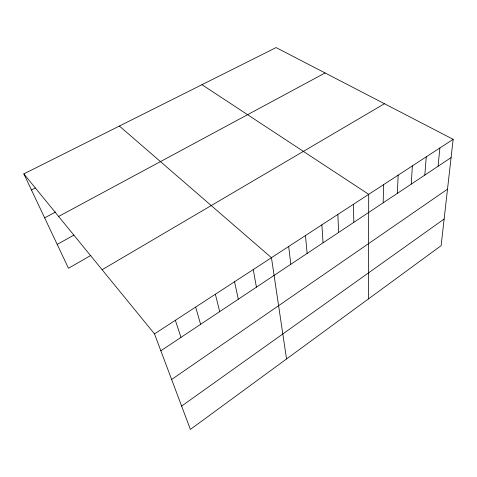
<?xml version="1.0" encoding="UTF-8"?>
<svg xmlns="http://www.w3.org/2000/svg" width="477" height="477" viewBox="0 0 477 477"><rect width="100%" height="100%" fill="white"/><g stroke="black" fill="none" stroke-linecap="round" stroke-linejoin="round"><path stroke-width="0.72" d="M368.471 298.9L368.709 194.336L201.968 84.697M383.18 202.803L383.603 184.635M397.371 193.358L398.152 175.154M411.246 184.122L412.366 165.895M424.816 175.089L426.265 156.838M438.089 166.252L439.86 147.983M453.15 139.326L441.124 245.655L190.389 429.425L154.5 333.882L23.85 173.89L276.094 47.575L453.15 139.326L154.5 333.882M181.624 406.082L444.135 219.003M171.631 379.489L447.509 189.172M160.85 350.78L451.081 157.607M102.114 269.726L384.444 103.724M90.892 255.386L68.473 268.265L23.85 173.89M57.192 244.409L73.911 235.119M58.605 216.451L325.087 72.963M44.641 217.87L55.648 211.985M31.452 189.965L35.364 187.962M119.393 126.047L271.455 257.693L286.534 358.954M175.351 320.3L180.998 337.37M195.63 307.087L200.614 324.318M215.354 294.237L219.706 311.606M234.553 281.728L238.309 299.228M253.245 269.553L256.429 287.166M288.674 246.472L290.815 264.282M305.471 235.531L307.128 253.418M321.862 224.852L323.06 242.817M337.853 214.435L338.622 232.46M353.463 204.263L353.821 222.342"/></g></svg>
